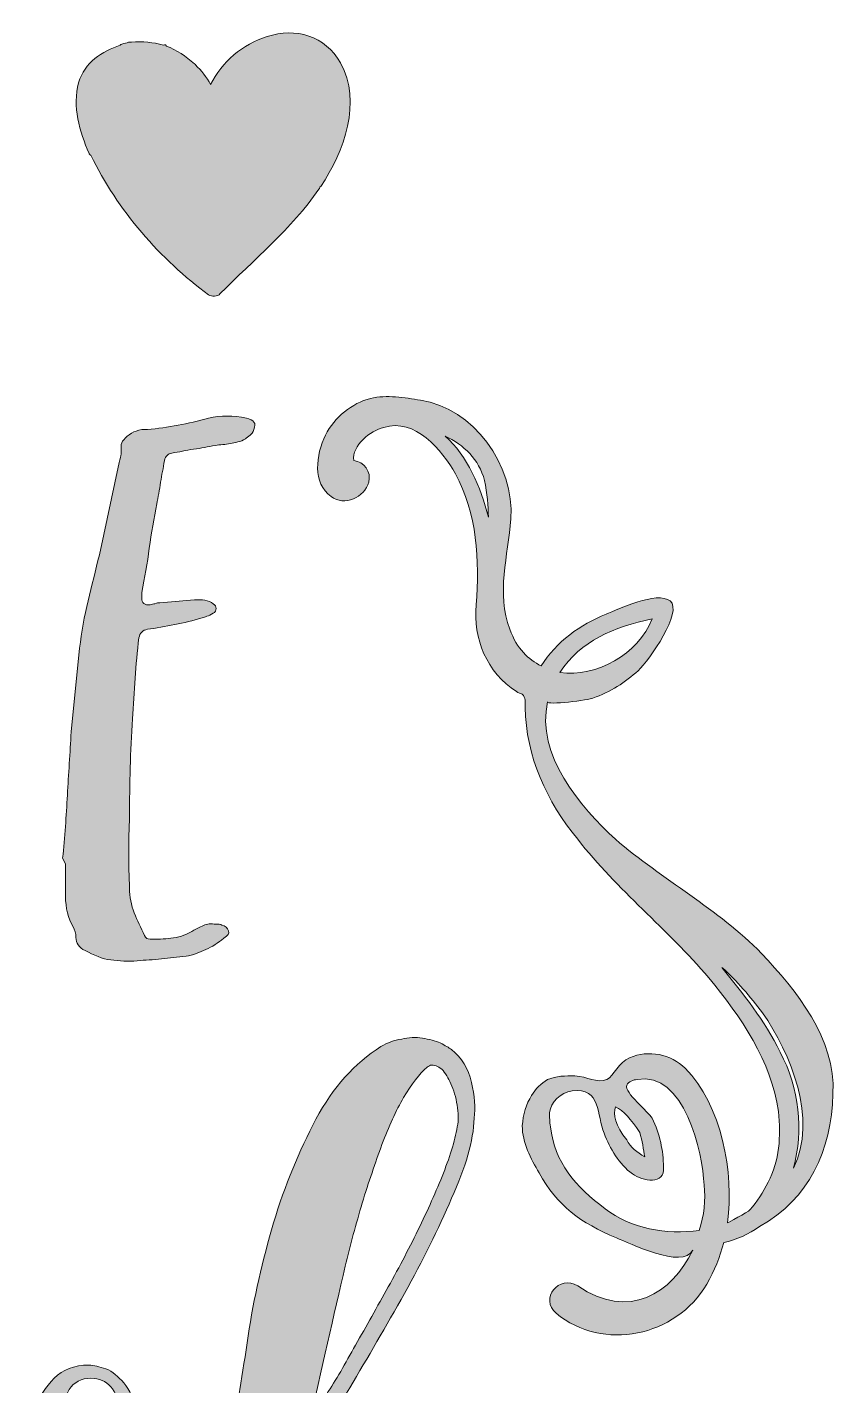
# Model space of a CAD drawing. Header units: inches. Extents: x 0.5 to 5.47, y 0.5 to 5.5.
# Drawn here: x 4.282 to 5.475, y 2.722 to 4.725 of the extents above; entities that cross this region are included whole.
import ezdxf

# ---------------------------------------------------------------- set-up
doc = ezdxf.new("R2010")
doc.units = ezdxf.units.IN
doc.header["$MEASUREMENT"] = 0
doc.layers.add('Calque 1', color=7, linetype='Continuous')

# ---------------------------------------------------------------- blocks, each defined once
blk = doc.blocks.new('block 5')
at = {"layer": 'Calque 1', "true_color": 0xffffff}
h = blk.add_hatch(color=7, dxfattribs=at)
h.dxf.hatch_style = 2
edge = h.paths.add_edge_path()
edge.add_spline(control_points=[(4.6056, 4.1486), (4.5861, 4.1528), (4.5681, 4.1528), (4.55, 4.1486), (4.5194, 4.1403), (4.4903, 4.1347), (4.4597, 4.1319), (4.4597, 4.1319), (4.4514, 4.1319), (4.4514, 4.1319), (4.4458, 4.1306), (4.4403, 4.1292), (4.4361, 4.1264), (4.4319, 4.1236), (4.4278, 4.1208), (4.425, 4.1167), (4.4222, 4.1139), (4.4208, 4.1111), (4.4208, 4.1069), (4.4208, 4.1042), (4.4208, 4.1), (4.4208, 4.0958), (4.4208, 4.0931), (4.4194, 4.0889), (4.4181, 4.0833), (4.4181, 4.0833), (4.3889, 3.9472), (4.3889, 3.9472), (4.3833, 3.925), (4.3778, 3.9014), (4.3722, 3.8792), (4.3667, 3.8569), (4.3625, 3.8333), (4.3597, 3.8097), (4.3597, 3.8097), (4.3472, 3.6861), (4.3472, 3.6861), (4.3458, 3.6556), (4.3431, 3.6236), (4.3417, 3.5931), (4.3403, 3.5625), (4.3375, 3.5306), (4.3347, 3.5), (4.3347, 3.5), (4.3389, 3.4917), (4.3389, 3.4917), (4.3389, 3.4917), (4.3389, 3.4444), (4.3389, 3.4444), (4.3389, 3.4264), (4.3431, 3.4111), (4.35, 3.3986), (4.3528, 3.3944), (4.3542, 3.3889), (4.3542, 3.3833), (4.3542, 3.375), (4.3583, 3.3681), (4.3681, 3.3639), (4.3806, 3.3569), (4.3931, 3.3514), (4.4056, 3.35), (4.4181, 3.3486), (4.4319, 3.3472), (4.4444, 3.3486), (4.4569, 3.35), (4.4681, 3.35), (4.4806, 3.3514), (4.4917, 3.3528), (4.5042, 3.3542), (4.5167, 3.3556), (4.5264, 3.3569), (4.5375, 3.3611), (4.5458, 3.3653), (4.5556, 3.3694), (4.5639, 3.375), (4.5722, 3.3819), (4.5792, 3.3861), (4.5806, 3.3889), (4.5792, 3.3931), (4.5778, 3.3972), (4.575, 3.4), (4.5694, 3.4014), (4.5681, 3.4028), (4.5639, 3.4028), (4.5583, 3.4028), (4.5514, 3.4042), (4.5458, 3.4028), (4.5403, 3.4), (4.5347, 3.3972), (4.5292, 3.3944), (4.525, 3.3917), (4.5153, 3.3861), (4.5042, 3.3833), (4.4944, 3.3819), (4.4847, 3.3806), (4.4736, 3.3806), (4.4639, 3.3806), (4.4597, 3.3806), (4.4569, 3.3819), (4.4556, 3.3861), (4.45, 3.3972), (4.4444, 3.4083), (4.4403, 3.4194), (4.4361, 3.4306), (4.4333, 3.4431), (4.4333, 3.4556), (4.4319, 3.4903), (4.4319, 3.5264), (4.4333, 3.5611), (4.4333, 3.6097), (4.4347, 3.6569), (4.4375, 3.7056), (4.4389, 3.725), (4.4403, 3.7458), (4.4417, 3.7653), (4.4431, 3.7847), (4.4444, 3.8042), (4.4472, 3.825), (4.4486, 3.8319), (4.4528, 3.8361), (4.4597, 3.8375), (4.4722, 3.8389), (4.4861, 3.8417), (4.5, 3.8444), (4.5139, 3.8472), (4.5264, 3.85), (4.5403, 3.8542), (4.5444, 3.8556), (4.55, 3.8569), (4.5569, 3.8611), (4.5597, 3.8625), (4.5611, 3.8653), (4.5611, 3.8681), (4.5611, 3.8708), (4.5597, 3.8736), (4.5569, 3.875), (4.55, 3.8806), (4.5403, 3.8819), (4.5292, 3.8806), (4.5292, 3.8806), (4.4778, 3.8764), (4.4778, 3.8764), (4.4764, 3.8764), (4.4736, 3.8764), (4.4708, 3.875), (4.4681, 3.875), (4.4667, 3.8736), (4.4639, 3.8736), (4.4556, 3.8722), (4.4514, 3.8764), (4.4514, 3.8833), (4.4514, 3.8833), (4.4514, 3.8917), (4.4514, 3.8917), (4.4556, 3.9139), (4.4597, 3.9347), (4.4625, 3.9569), (4.4653, 3.9792), (4.4694, 4.0014), (4.4736, 4.0222), (4.475, 4.0319), (4.4778, 4.0431), (4.4792, 4.0542), (4.4806, 4.0653), (4.4833, 4.075), (4.4847, 4.0861), (4.4861, 4.0931), (4.4903, 4.0958), (4.4958, 4.0972), (4.5056, 4.0986), (4.5167, 4.1014), (4.5278, 4.1028), (4.5389, 4.1042), (4.5486, 4.1069), (4.5597, 4.1083), (4.5667, 4.1097), (4.575, 4.1097), (4.5819, 4.1111), (4.5889, 4.1125), (4.5972, 4.1139), (4.6042, 4.1181), (4.6056, 4.1194), (4.6083, 4.1222), (4.6111, 4.1236), (4.6139, 4.125), (4.6153, 4.1278), (4.6167, 4.1319), (4.6208, 4.1417), (4.6167, 4.1458), (4.6056, 4.1486)], knot_values=[0, 0, 0, 0, 1, 1, 1, 2, 2, 2, 3, 3, 3, 4, 4, 4, 5, 5, 5, 6, 6, 6, 7, 7, 7, 8, 8, 8, 9, 9, 9, 10, 10, 10, 11, 11, 11, 12, 12, 12, 13, 13, 13, 14, 14, 14, 15, 15, 15, 16, 16, 16, 17, 17, 17, 18, 18, 18, 19, 19, 19, 20, 20, 20, 21, 21, 21, 22, 22, 22, 23, 23, 23, 24, 24, 24, 25, 25, 25, 26, 26, 26, 27, 27, 27, 28, 28, 28, 29, 29, 29, 30, 30, 30, 31, 31, 31, 32, 32, 32, 33, 33, 33, 34, 34, 34, 35, 35, 35, 36, 36, 36, 37, 37, 37, 38, 38, 38, 39, 39, 39, 40, 40, 40, 41, 41, 41, 42, 42, 42, 43, 43, 43, 44, 44, 44, 45, 45, 45, 46, 46, 46, 47, 47, 47, 48, 48, 48, 49, 49, 49, 50, 50, 50, 51, 51, 51, 52, 52, 52, 53, 53, 53, 54, 54, 54, 55, 55, 55, 56, 56, 56, 57, 57, 57, 58, 58, 58, 59, 59, 59, 60, 60, 60, 61, 61, 61, 62, 62, 62, 63, 63, 63, 63], degree=3, periodic=1)
at = {"layer": 'Calque 1', "lineweight": 0}
blk.add_open_spline([(4.6056, 4.1486), (4.5861, 4.1528), (4.5681, 4.1528), (4.55, 4.1486), (4.5194, 4.1403), (4.4903, 4.1347), (4.4597, 4.1319), (4.4597, 4.1319), (4.4514, 4.1319), (4.4514, 4.1319), (4.4458, 4.1306), (4.4403, 4.1292), (4.4361, 4.1264), (4.4319, 4.1236), (4.4278, 4.1208), (4.425, 4.1167), (4.4222, 4.1139), (4.4208, 4.1111), (4.4208, 4.1069), (4.4208, 4.1042), (4.4208, 4.1), (4.4208, 4.0958), (4.4208, 4.0931), (4.4194, 4.0889), (4.4181, 4.0833), (4.4181, 4.0833), (4.3889, 3.9472), (4.3889, 3.9472), (4.3833, 3.925), (4.3778, 3.9014), (4.3722, 3.8792), (4.3667, 3.8569), (4.3625, 3.8333), (4.3597, 3.8097), (4.3597, 3.8097), (4.3472, 3.6861), (4.3472, 3.6861), (4.3458, 3.6556), (4.3431, 3.6236), (4.3417, 3.5931), (4.3403, 3.5625), (4.3375, 3.5306), (4.3347, 3.5), (4.3347, 3.5), (4.3389, 3.4917), (4.3389, 3.4917), (4.3389, 3.4917), (4.3389, 3.4444), (4.3389, 3.4444), (4.3389, 3.4264), (4.3431, 3.4111), (4.35, 3.3986), (4.3528, 3.3944), (4.3542, 3.3889), (4.3542, 3.3833), (4.3542, 3.375), (4.3583, 3.3681), (4.3681, 3.3639), (4.3806, 3.3569), (4.3931, 3.3514), (4.4056, 3.35), (4.4181, 3.3486), (4.4319, 3.3472), (4.4444, 3.3486), (4.4569, 3.35), (4.4681, 3.35), (4.4806, 3.3514), (4.4917, 3.3528), (4.5042, 3.3542), (4.5167, 3.3556), (4.5264, 3.3569), (4.5375, 3.3611), (4.5458, 3.3653), (4.5556, 3.3694), (4.5639, 3.375), (4.5722, 3.3819), (4.5792, 3.3861), (4.5806, 3.3889), (4.5792, 3.3931), (4.5778, 3.3972), (4.575, 3.4), (4.5694, 3.4014), (4.5681, 3.4028), (4.5639, 3.4028), (4.5583, 3.4028), (4.5514, 3.4042), (4.5458, 3.4028), (4.5403, 3.4), (4.5347, 3.3972), (4.5292, 3.3944), (4.525, 3.3917), (4.5153, 3.3861), (4.5042, 3.3833), (4.4944, 3.3819), (4.4847, 3.3806), (4.4736, 3.3806), (4.4639, 3.3806), (4.4597, 3.3806), (4.4569, 3.3819), (4.4556, 3.3861), (4.45, 3.3972), (4.4444, 3.4083), (4.4403, 3.4194), (4.4361, 3.4306), (4.4333, 3.4431), (4.4333, 3.4556), (4.4319, 3.4903), (4.4319, 3.5264), (4.4333, 3.5611), (4.4333, 3.6097), (4.4347, 3.6569), (4.4375, 3.7056), (4.4389, 3.725), (4.4403, 3.7458), (4.4417, 3.7653), (4.4431, 3.7847), (4.4444, 3.8042), (4.4472, 3.825), (4.4486, 3.8319), (4.4528, 3.8361), (4.4597, 3.8375), (4.4722, 3.8389), (4.4861, 3.8417), (4.5, 3.8444), (4.5139, 3.8472), (4.5264, 3.85), (4.5403, 3.8542), (4.5444, 3.8556), (4.55, 3.8569), (4.5569, 3.8611), (4.5597, 3.8625), (4.5611, 3.8653), (4.5611, 3.8681), (4.5611, 3.8708), (4.5597, 3.8736), (4.5569, 3.875), (4.55, 3.8806), (4.5403, 3.8819), (4.5292, 3.8806), (4.5292, 3.8806), (4.4778, 3.8764), (4.4778, 3.8764), (4.4764, 3.8764), (4.4736, 3.8764), (4.4708, 3.875), (4.4681, 3.875), (4.4667, 3.8736), (4.4639, 3.8736), (4.4556, 3.8722), (4.4514, 3.8764), (4.4514, 3.8833), (4.4514, 3.8833), (4.4514, 3.8917), (4.4514, 3.8917), (4.4556, 3.9139), (4.4597, 3.9347), (4.4625, 3.9569), (4.4653, 3.9792), (4.4694, 4.0014), (4.4736, 4.0222), (4.475, 4.0319), (4.4778, 4.0431), (4.4792, 4.0542), (4.4806, 4.0653), (4.4833, 4.075), (4.4847, 4.0861), (4.4861, 4.0931), (4.4903, 4.0958), (4.4958, 4.0972), (4.5056, 4.0986), (4.5167, 4.1014), (4.5278, 4.1028), (4.5389, 4.1042), (4.5486, 4.1069), (4.5597, 4.1083), (4.5667, 4.1097), (4.575, 4.1097), (4.5819, 4.1111), (4.5889, 4.1125), (4.5972, 4.1139), (4.6042, 4.1181), (4.6056, 4.1194), (4.6083, 4.1222), (4.6111, 4.1236), (4.6139, 4.125), (4.6153, 4.1278), (4.6167, 4.1319), (4.6208, 4.1417), (4.6167, 4.1458), (4.6056, 4.1486)], degree=3, knots=[0, 0, 0, 0, 1, 1, 1, 2, 2, 2, 3, 3, 3, 4, 4, 4, 5, 5, 5, 6, 6, 6, 7, 7, 7, 8, 8, 8, 9, 9, 9, 10, 10, 10, 11, 11, 11, 12, 12, 12, 13, 13, 13, 14, 14, 14, 15, 15, 15, 16, 16, 16, 17, 17, 17, 18, 18, 18, 19, 19, 19, 20, 20, 20, 21, 21, 21, 22, 22, 22, 23, 23, 23, 24, 24, 24, 25, 25, 25, 26, 26, 26, 27, 27, 27, 28, 28, 28, 29, 29, 29, 30, 30, 30, 31, 31, 31, 32, 32, 32, 33, 33, 33, 34, 34, 34, 35, 35, 35, 36, 36, 36, 37, 37, 37, 38, 38, 38, 39, 39, 39, 40, 40, 40, 41, 41, 41, 42, 42, 42, 43, 43, 43, 44, 44, 44, 45, 45, 45, 46, 46, 46, 47, 47, 47, 48, 48, 48, 49, 49, 49, 50, 50, 50, 51, 51, 51, 52, 52, 52, 53, 53, 53, 54, 54, 54, 55, 55, 55, 56, 56, 56, 57, 57, 57, 58, 58, 58, 59, 59, 59, 60, 60, 60, 61, 61, 61, 62, 62, 62, 63, 63, 63, 63], dxfattribs=at)
blk = doc.blocks.new('block 6')
at = {"layer": 'Calque 1', "true_color": 0xffffff}
h = blk.add_hatch(color=7, dxfattribs=at)
h.dxf.hatch_style = 2
edge = h.paths.add_edge_path()
edge.add_spline(control_points=[(5.2778, 2.4847), (5.2778, 2.4847), (5.2764, 2.4847), (5.2764, 2.4847), (5.2708, 2.4708), (5.2611, 2.4542), (5.2472, 2.4306), (5.2333, 2.4083), (5.2181, 2.3847), (5.2014, 2.3597), (5.1847, 2.3347), (5.1667, 2.3111), (5.1486, 2.2889), (5.1306, 2.2667), (5.1139, 2.2486), (5.0986, 2.2361), (5.0889, 2.2264), (5.0806, 2.2208), (5.0736, 2.2194), (5.0681, 2.2181), (5.0611, 2.2181), (5.0542, 2.2181), (5.0347, 2.2194), (5.0222, 2.2292), (5.0167, 2.2472), (5.0111, 2.2653), (5.0097, 2.2917), (5.0111, 2.3278), (5.0139, 2.3681), (5.0194, 2.4069), (5.0278, 2.4444), (5.0278, 2.4444), (5.0375, 2.4444), (5.0375, 2.4444), (5.075, 2.4444), (5.1083, 2.4597), (5.1347, 2.4889), (5.1653, 2.5222), (5.175, 2.5583), (5.1639, 2.5972), (5.1611, 2.6056), (5.1583, 2.6125), (5.1556, 2.6194), (5.1528, 2.625), (5.1486, 2.6319), (5.1417, 2.6403), (5.1361, 2.6472), (5.125, 2.6556), (5.1111, 2.6625), (5.0958, 2.6694), (5.0764, 2.6708), (5.0514, 2.6667), (5.0236, 2.6611), (4.9986, 2.6431), (4.9778, 2.6111), (4.9569, 2.5806), (4.9403, 2.5444), (4.9278, 2.5056), (4.9222, 2.4861), (4.9167, 2.4667), (4.9125, 2.4458), (4.9097, 2.4417), (4.9083, 2.4361), (4.9056, 2.4319), (4.8944, 2.4097), (4.8819, 2.3875), (4.8681, 2.3625), (4.8542, 2.3375), (4.8389, 2.3125), (4.8236, 2.2861), (4.8083, 2.2597), (4.7944, 2.2361), (4.7792, 2.2139), (4.7653, 2.1917), (4.7514, 2.1736), (4.7403, 2.1597), (4.7292, 2.1458), (4.7194, 2.1375), (4.7125, 2.1375), (4.6958, 2.1361), (4.6847, 2.1458), (4.6778, 2.1694), (4.6708, 2.1931), (4.6667, 2.2222), (4.6653, 2.2556), (4.6639, 2.2889), (4.6639, 2.325), (4.6667, 2.3625), (4.6681, 2.4), (4.6708, 2.4319), (4.6736, 2.4569), (4.6736, 2.4569), (4.6917, 2.5819), (4.6917, 2.5819), (4.6917, 2.5819), (4.6958, 2.6069), (4.6958, 2.6069), (4.7111, 2.6375), (4.7319, 2.6764), (4.7583, 2.7194), (4.7847, 2.7639), (4.8111, 2.8097), (4.8389, 2.8583), (4.8653, 2.9069), (4.8889, 2.9528), (4.9083, 2.9986), (4.9292, 3.0444), (4.9403, 3.0833), (4.9417, 3.1167), (4.9431, 3.1319), (4.9431, 3.15), (4.9375, 3.1694), (4.9333, 3.1903), (4.9236, 3.2056), (4.9083, 3.2181), (4.9042, 3.2208), (4.8986, 3.2236), (4.8917, 3.2278), (4.8847, 3.2306), (4.875, 3.2333), (4.8653, 3.2347), (4.8556, 3.2361), (4.8444, 3.2361), (4.8347, 3.2333), (4.8236, 3.2319), (4.8139, 3.2278), (4.8042, 3.2222), (4.7653, 3.1972), (4.7333, 3.1625), (4.7083, 3.1153), (4.6833, 3.0681), (4.6625, 3.0181), (4.6458, 2.9625), (4.6292, 2.9069), (4.6167, 2.8514), (4.6083, 2.7958), (4.6, 2.7403), (4.5917, 2.6903), (4.5861, 2.6486), (4.5819, 2.625), (4.5764, 2.5931), (4.5722, 2.5542), (4.5694, 2.5292), (4.5667, 2.5014), (4.5625, 2.475), (4.5583, 2.4667), (4.5528, 2.4569), (4.5458, 2.4472), (4.5375, 2.4347), (4.5278, 2.4222), (4.5167, 2.4111), (4.5056, 2.4), (4.4931, 2.3903), (4.4792, 2.3819), (4.4653, 2.3736), (4.4514, 2.3694), (4.4361, 2.3681), (4.4278, 2.3681), (4.4194, 2.3694), (4.4111, 2.3722), (4.425, 2.4125), (4.4361, 2.4528), (4.4431, 2.4903), (4.45, 2.5278), (4.4542, 2.5667), (4.4542, 2.6056), (4.4542, 2.6375), (4.4514, 2.6639), (4.4458, 2.6819), (4.4403, 2.7014), (4.4333, 2.7167), (4.425, 2.7264), (4.4167, 2.7361), (4.4083, 2.7431), (4.3986, 2.7472), (4.3889, 2.75), (4.3806, 2.7528), (4.3736, 2.7528), (4.3514, 2.7528), (4.3347, 2.7458), (4.3222, 2.7333), (4.3097, 2.7208), (4.3, 2.7056), (4.2931, 2.6861), (4.2861, 2.6681), (4.2819, 2.6486), (4.2806, 2.6278), (4.2792, 2.6069), (4.2792, 2.5903), (4.2792, 2.5764), (4.2806, 2.5333), (4.2889, 2.4917), (4.3042, 2.4514), (4.3194, 2.4097), (4.3431, 2.3792), (4.3764, 2.3583), (4.3597, 2.3222), (4.3431, 2.2944), (4.325, 2.275), (4.3069, 2.2556), (4.2889, 2.2458), (4.2736, 2.2458), (4.2639, 2.2458), (4.2556, 2.2486), (4.25, 2.2556), (4.2278, 2.2778), (4.2194, 2.325), (4.2222, 2.4), (4.2236, 2.4403), (4.2306, 2.4736), (4.2403, 2.5042), (4.25, 2.5333), (4.2583, 2.5556), (4.2667, 2.5708), (4.2681, 2.575), (4.2694, 2.5792), (4.2708, 2.5819), (4.2722, 2.5847), (4.2722, 2.5875), (4.2722, 2.5889), (4.2722, 2.5889), (4.2736, 2.5917), (4.2736, 2.5917), (4.2736, 2.5917), (4.2736, 2.5972), (4.2736, 2.5972), (4.2722, 2.6042), (4.2681, 2.6111), (4.2611, 2.6181), (4.2556, 2.6236), (4.25, 2.6292), (4.2444, 2.6347), (4.2403, 2.6375), (4.2333, 2.6417), (4.225, 2.6472), (4.2167, 2.6528), (4.2097, 2.6556), (4.2014, 2.6556), (4.2014, 2.6556), (4.1958, 2.6556), (4.1958, 2.6556), (4.1958, 2.6556), (4.1931, 2.6542), (4.1931, 2.6542), (4.1931, 2.6542), (4.1903, 2.6514), (4.1903, 2.6514), (4.1694, 2.6306), (4.1528, 2.5986), (4.1375, 2.5569), (4.1236, 2.5153), (4.1153, 2.4694), (4.1139, 2.4208), (4.1111, 2.3528), (4.125, 2.3028), (4.1583, 2.2708), (4.1722, 2.2556), (4.1875, 2.2444), (4.2083, 2.2375), (4.2278, 2.2306), (4.25, 2.2264), (4.275, 2.2264), (4.2972, 2.2264), (4.3194, 2.2375), (4.3417, 2.2583), (4.3639, 2.2806), (4.3833, 2.3111), (4.4014, 2.3528), (4.4069, 2.3514), (4.4125, 2.35), (4.4181, 2.3486), (4.4236, 2.3486), (4.4292, 2.3472), (4.4361, 2.3458), (4.4528, 2.3458), (4.4694, 2.35), (4.4847, 2.3583), (4.5, 2.3667), (4.5139, 2.3764), (4.5264, 2.3875), (4.5389, 2.4), (4.55, 2.4125), (4.5583, 2.425), (4.5528, 2.3667), (4.5514, 2.3153), (4.5556, 2.2694), (4.5597, 2.2222), (4.5694, 2.1847), (4.5819, 2.1542), (4.5944, 2.1236), (4.6111, 2.1028), (4.6306, 2.0889), (4.65, 2.075), (4.6736, 2.0708), (4.6986, 2.075), (4.7153, 2.0778), (4.7347, 2.0917), (4.7556, 2.1181), (4.7764, 2.1444), (4.7986, 2.1764), (4.8194, 2.2139), (4.8417, 2.2514), (4.8625, 2.2931), (4.8847, 2.3389), (4.8903, 2.3514), (4.8958, 2.3639), (4.9028, 2.375), (4.9, 2.3403), (4.9014, 2.3125), (4.9056, 2.2917), (4.9153, 2.2458), (4.9319, 2.2139), (4.9569, 2.1944), (4.9819, 2.175), (5.0097, 2.1681), (5.0431, 2.1708), (5.0625, 2.1722), (5.0792, 2.1806), (5.0972, 2.1958), (5.1139, 2.2111), (5.1306, 2.2264), (5.1472, 2.2444), (5.1528, 2.2514), (5.1597, 2.2611), (5.1694, 2.2736), (5.1792, 2.2861), (5.1889, 2.3), (5.2, 2.3153), (5.2111, 2.3306), (5.2222, 2.3458), (5.2333, 2.3639), (5.2444, 2.3806), (5.2542, 2.3972), (5.2625, 2.4125), (5.2653, 2.4167), (5.2681, 2.4222), (5.2708, 2.4278), (5.2736, 2.4333), (5.2806, 2.4472), (5.2903, 2.4667), (5.2903, 2.4792), (5.2847, 2.4833), (5.2778, 2.4847)], knot_values=[0, 0, 0, 0, 1, 1, 1, 2, 2, 2, 3, 3, 3, 4, 4, 4, 5, 5, 5, 6, 6, 6, 7, 7, 7, 8, 8, 8, 9, 9, 9, 10, 10, 10, 11, 11, 11, 12, 12, 12, 13, 13, 13, 14, 14, 14, 15, 15, 15, 16, 16, 16, 17, 17, 17, 18, 18, 18, 19, 19, 19, 20, 20, 20, 21, 21, 21, 22, 22, 22, 23, 23, 23, 24, 24, 24, 25, 25, 25, 26, 26, 26, 27, 27, 27, 28, 28, 28, 29, 29, 29, 30, 30, 30, 31, 31, 31, 32, 32, 32, 33, 33, 33, 34, 34, 34, 35, 35, 35, 36, 36, 36, 37, 37, 37, 38, 38, 38, 39, 39, 39, 40, 40, 40, 41, 41, 41, 42, 42, 42, 43, 43, 43, 44, 44, 44, 45, 45, 45, 46, 46, 46, 47, 47, 47, 48, 48, 48, 49, 49, 49, 50, 50, 50, 51, 51, 51, 52, 52, 52, 53, 53, 53, 54, 54, 54, 55, 55, 55, 56, 56, 56, 57, 57, 57, 58, 58, 58, 59, 59, 59, 60, 60, 60, 61, 61, 61, 62, 62, 62, 63, 63, 63, 64, 64, 64, 65, 65, 65, 66, 66, 66, 67, 67, 67, 68, 68, 68, 69, 69, 69, 70, 70, 70, 71, 71, 71, 72, 72, 72, 73, 73, 73, 74, 74, 74, 75, 75, 75, 76, 76, 76, 77, 77, 77, 78, 78, 78, 79, 79, 79, 80, 80, 80, 81, 81, 81, 82, 82, 82, 83, 83, 83, 84, 84, 84, 85, 85, 85, 86, 86, 86, 87, 87, 87, 88, 88, 88, 89, 89, 89, 90, 90, 90, 91, 91, 91, 92, 92, 92, 93, 93, 93, 94, 94, 94, 95, 95, 95, 96, 96, 96, 97, 97, 97, 98, 98, 98, 99, 99, 99, 100, 100, 100, 101, 101, 101, 102, 102, 102, 103, 103, 103, 104, 104, 104, 105, 105, 105, 106, 106, 106, 107, 107, 107, 108, 108, 108, 109, 109, 109, 110, 110, 110, 111, 111, 111, 112, 112, 112, 113, 113, 113, 114, 114, 114, 114], degree=3, periodic=1)
edge = h.paths.add_edge_path()
edge.add_spline(control_points=[(5.0639, 2.5569), (5.075, 2.5819), (5.0847, 2.6), (5.0931, 2.6097), (5.0986, 2.6153), (5.1042, 2.6181), (5.1097, 2.6181), (5.1167, 2.6181), (5.125, 2.6153), (5.1319, 2.6111), (5.1389, 2.6069), (5.1431, 2.6), (5.1458, 2.5917), (5.1514, 2.5597), (5.1431, 2.5319), (5.1208, 2.5069), (5.1097, 2.4944), (5.0972, 2.4847), (5.0819, 2.4792), (5.0667, 2.4722), (5.0514, 2.4694), (5.0361, 2.4708), (5.0431, 2.5042), (5.0528, 2.5319), (5.0639, 2.5569)], knot_values=[0, 0, 0, 0, 1, 1, 1, 2, 2, 2, 3, 3, 3, 4, 4, 4, 5, 5, 5, 6, 6, 6, 7, 7, 7, 8, 8, 8, 8], degree=3, periodic=1)
edge = h.paths.add_edge_path()
edge.add_spline(control_points=[(4.7514, 2.8986), (4.7583, 2.9292), (4.7681, 2.9611), (4.7764, 2.9917), (4.7861, 3.0222), (4.7958, 3.0514), (4.8056, 3.0778), (4.8153, 3.1042), (4.8264, 3.1278), (4.8375, 3.1472), (4.8486, 3.1667), (4.8611, 3.1819), (4.8722, 3.1917), (4.8764, 3.1958), (4.8819, 3.1958), (4.8875, 3.1931), (4.8931, 3.1903), (4.8986, 3.1847), (4.9028, 3.1764), (4.9069, 3.1694), (4.9111, 3.1597), (4.9139, 3.1486), (4.9167, 3.1375), (4.9181, 3.1264), (4.9181, 3.1153), (4.9167, 3.0958), (4.9097, 3.0722), (4.9, 3.0458), (4.8903, 3.0194), (4.8778, 2.9917), (4.8639, 2.9625), (4.85, 2.9333), (4.8347, 2.9042), (4.8181, 2.8736), (4.8014, 2.8444), (4.7861, 2.8153), (4.7694, 2.7875), (4.7542, 2.7597), (4.7403, 2.7347), (4.7264, 2.7139), (4.7139, 2.6917), (4.7042, 2.6736), (4.6972, 2.6611), (4.7167, 2.7472), (4.7347, 2.8264), (4.7514, 2.8986)], knot_values=[0, 0, 0, 0, 1, 1, 1, 2, 2, 2, 3, 3, 3, 4, 4, 4, 5, 5, 5, 6, 6, 6, 7, 7, 7, 8, 8, 8, 9, 9, 9, 10, 10, 10, 11, 11, 11, 12, 12, 12, 13, 13, 13, 14, 14, 14, 15, 15, 15, 15], degree=3, periodic=1)
edge = h.paths.add_edge_path()
edge.add_spline(control_points=[(4.3917, 2.3861), (4.3792, 2.3931), (4.3694, 2.4042), (4.3597, 2.4194), (4.3514, 2.4347), (4.3431, 2.45), (4.3375, 2.4681), (4.3319, 2.4861), (4.3278, 2.5056), (4.325, 2.525), (4.3222, 2.5444), (4.3208, 2.5653), (4.3194, 2.5833), (4.3194, 2.5931), (4.3194, 2.6069), (4.3208, 2.625), (4.3222, 2.6417), (4.3236, 2.6583), (4.3278, 2.675), (4.3319, 2.6917), (4.3375, 2.7042), (4.3444, 2.7167), (4.3514, 2.7278), (4.3625, 2.7333), (4.3764, 2.7333), (4.3889, 2.7333), (4.3986, 2.7292), (4.4056, 2.7208), (4.4125, 2.7125), (4.4181, 2.7014), (4.4222, 2.6889), (4.4264, 2.6764), (4.4292, 2.6625), (4.4306, 2.6486), (4.4319, 2.6347), (4.4333, 2.6222), (4.4333, 2.6111), (4.4333, 2.5722), (4.4292, 2.5333), (4.4222, 2.4972), (4.4153, 2.4611), (4.4042, 2.4222), (4.3917, 2.3861)], knot_values=[0, 0, 0, 0, 1, 1, 1, 2, 2, 2, 3, 3, 3, 4, 4, 4, 5, 5, 5, 6, 6, 6, 7, 7, 7, 8, 8, 8, 9, 9, 9, 10, 10, 10, 11, 11, 11, 12, 12, 12, 13, 13, 13, 14, 14, 14, 14], degree=3, periodic=1)
at = {"layer": 'Calque 1', "lineweight": 0}
for points, knots in [([(5.2778, 2.4847), (5.2778, 2.4847), (5.2764, 2.4847), (5.2764, 2.4847), (5.2708, 2.4708), (5.2611, 2.4542), (5.2472, 2.4306), (5.2333, 2.4083), (5.2181, 2.3847), (5.2014, 2.3597), (5.1847, 2.3347), (5.1667, 2.3111), (5.1486, 2.2889), (5.1306, 2.2667), (5.1139, 2.2486), (5.0986, 2.2361), (5.0889, 2.2264), (5.0806, 2.2208), (5.0736, 2.2194), (5.0681, 2.2181), (5.0611, 2.2181), (5.0542, 2.2181), (5.0347, 2.2194), (5.0222, 2.2292), (5.0167, 2.2472), (5.0111, 2.2653), (5.0097, 2.2917), (5.0111, 2.3278), (5.0139, 2.3681), (5.0194, 2.4069), (5.0278, 2.4444), (5.0278, 2.4444), (5.0375, 2.4444), (5.0375, 2.4444), (5.075, 2.4444), (5.1083, 2.4597), (5.1347, 2.4889), (5.1653, 2.5222), (5.175, 2.5583), (5.1639, 2.5972), (5.1611, 2.6056), (5.1583, 2.6125), (5.1556, 2.6194), (5.1528, 2.625), (5.1486, 2.6319), (5.1417, 2.6403), (5.1361, 2.6472), (5.125, 2.6556), (5.1111, 2.6625), (5.0958, 2.6694), (5.0764, 2.6708), (5.0514, 2.6667), (5.0236, 2.6611), (4.9986, 2.6431), (4.9778, 2.6111), (4.9569, 2.5806), (4.9403, 2.5444), (4.9278, 2.5056), (4.9222, 2.4861), (4.9167, 2.4667), (4.9125, 2.4458), (4.9097, 2.4417), (4.9083, 2.4361), (4.9056, 2.4319), (4.8944, 2.4097), (4.8819, 2.3875), (4.8681, 2.3625), (4.8542, 2.3375), (4.8389, 2.3125), (4.8236, 2.2861), (4.8083, 2.2597), (4.7944, 2.2361), (4.7792, 2.2139), (4.7653, 2.1917), (4.7514, 2.1736), (4.7403, 2.1597), (4.7292, 2.1458), (4.7194, 2.1375), (4.7125, 2.1375), (4.6958, 2.1361), (4.6847, 2.1458), (4.6778, 2.1694), (4.6708, 2.1931), (4.6667, 2.2222), (4.6653, 2.2556), (4.6639, 2.2889), (4.6639, 2.325), (4.6667, 2.3625), (4.6681, 2.4), (4.6708, 2.4319), (4.6736, 2.4569), (4.6736, 2.4569), (4.6917, 2.5819), (4.6917, 2.5819), (4.6917, 2.5819), (4.6958, 2.6069), (4.6958, 2.6069), (4.7111, 2.6375), (4.7319, 2.6764), (4.7583, 2.7194), (4.7847, 2.7639), (4.8111, 2.8097), (4.8389, 2.8583), (4.8653, 2.9069), (4.8889, 2.9528), (4.9083, 2.9986), (4.9292, 3.0444), (4.9403, 3.0833), (4.9417, 3.1167), (4.9431, 3.1319), (4.9431, 3.15), (4.9375, 3.1694), (4.9333, 3.1903), (4.9236, 3.2056), (4.9083, 3.2181), (4.9042, 3.2208), (4.8986, 3.2236), (4.8917, 3.2278), (4.8847, 3.2306), (4.875, 3.2333), (4.8653, 3.2347), (4.8556, 3.2361), (4.8444, 3.2361), (4.8347, 3.2333), (4.8236, 3.2319), (4.8139, 3.2278), (4.8042, 3.2222), (4.7653, 3.1972), (4.7333, 3.1625), (4.7083, 3.1153), (4.6833, 3.0681), (4.6625, 3.0181), (4.6458, 2.9625), (4.6292, 2.9069), (4.6167, 2.8514), (4.6083, 2.7958), (4.6, 2.7403), (4.5917, 2.6903), (4.5861, 2.6486), (4.5819, 2.625), (4.5764, 2.5931), (4.5722, 2.5542), (4.5694, 2.5292), (4.5667, 2.5014), (4.5625, 2.475), (4.5583, 2.4667), (4.5528, 2.4569), (4.5458, 2.4472), (4.5375, 2.4347), (4.5278, 2.4222), (4.5167, 2.4111), (4.5056, 2.4), (4.4931, 2.3903), (4.4792, 2.3819), (4.4653, 2.3736), (4.4514, 2.3694), (4.4361, 2.3681), (4.4278, 2.3681), (4.4194, 2.3694), (4.4111, 2.3722), (4.425, 2.4125), (4.4361, 2.4528), (4.4431, 2.4903), (4.45, 2.5278), (4.4542, 2.5667), (4.4542, 2.6056), (4.4542, 2.6375), (4.4514, 2.6639), (4.4458, 2.6819), (4.4403, 2.7014), (4.4333, 2.7167), (4.425, 2.7264), (4.4167, 2.7361), (4.4083, 2.7431), (4.3986, 2.7472), (4.3889, 2.75), (4.3806, 2.7528), (4.3736, 2.7528), (4.3514, 2.7528), (4.3347, 2.7458), (4.3222, 2.7333), (4.3097, 2.7208), (4.3, 2.7056), (4.2931, 2.6861), (4.2861, 2.6681), (4.2819, 2.6486), (4.2806, 2.6278), (4.2792, 2.6069), (4.2792, 2.5903), (4.2792, 2.5764), (4.2806, 2.5333), (4.2889, 2.4917), (4.3042, 2.4514), (4.3194, 2.4097), (4.3431, 2.3792), (4.3764, 2.3583), (4.3597, 2.3222), (4.3431, 2.2944), (4.325, 2.275), (4.3069, 2.2556), (4.2889, 2.2458), (4.2736, 2.2458), (4.2639, 2.2458), (4.2556, 2.2486), (4.25, 2.2556), (4.2278, 2.2778), (4.2194, 2.325), (4.2222, 2.4), (4.2236, 2.4403), (4.2306, 2.4736), (4.2403, 2.5042), (4.25, 2.5333), (4.2583, 2.5556), (4.2667, 2.5708), (4.2681, 2.575), (4.2694, 2.5792), (4.2708, 2.5819), (4.2722, 2.5847), (4.2722, 2.5875), (4.2722, 2.5889), (4.2722, 2.5889), (4.2736, 2.5917), (4.2736, 2.5917), (4.2736, 2.5917), (4.2736, 2.5972), (4.2736, 2.5972), (4.2722, 2.6042), (4.2681, 2.6111), (4.2611, 2.6181), (4.2556, 2.6236), (4.25, 2.6292), (4.2444, 2.6347), (4.2403, 2.6375), (4.2333, 2.6417), (4.225, 2.6472), (4.2167, 2.6528), (4.2097, 2.6556), (4.2014, 2.6556), (4.2014, 2.6556), (4.1958, 2.6556), (4.1958, 2.6556), (4.1958, 2.6556), (4.1931, 2.6542), (4.1931, 2.6542), (4.1931, 2.6542), (4.1903, 2.6514), (4.1903, 2.6514), (4.1694, 2.6306), (4.1528, 2.5986), (4.1375, 2.5569), (4.1236, 2.5153), (4.1153, 2.4694), (4.1139, 2.4208), (4.1111, 2.3528), (4.125, 2.3028), (4.1583, 2.2708), (4.1722, 2.2556), (4.1875, 2.2444), (4.2083, 2.2375), (4.2278, 2.2306), (4.25, 2.2264), (4.275, 2.2264), (4.2972, 2.2264), (4.3194, 2.2375), (4.3417, 2.2583), (4.3639, 2.2806), (4.3833, 2.3111), (4.4014, 2.3528), (4.4069, 2.3514), (4.4125, 2.35), (4.4181, 2.3486), (4.4236, 2.3486), (4.4292, 2.3472), (4.4361, 2.3458), (4.4528, 2.3458), (4.4694, 2.35), (4.4847, 2.3583), (4.5, 2.3667), (4.5139, 2.3764), (4.5264, 2.3875), (4.5389, 2.4), (4.55, 2.4125), (4.5583, 2.425), (4.5528, 2.3667), (4.5514, 2.3153), (4.5556, 2.2694), (4.5597, 2.2222), (4.5694, 2.1847), (4.5819, 2.1542), (4.5944, 2.1236), (4.6111, 2.1028), (4.6306, 2.0889), (4.65, 2.075), (4.6736, 2.0708), (4.6986, 2.075), (4.7153, 2.0778), (4.7347, 2.0917), (4.7556, 2.1181), (4.7764, 2.1444), (4.7986, 2.1764), (4.8194, 2.2139), (4.8417, 2.2514), (4.8625, 2.2931), (4.8847, 2.3389), (4.8903, 2.3514), (4.8958, 2.3639), (4.9028, 2.375), (4.9, 2.3403), (4.9014, 2.3125), (4.9056, 2.2917), (4.9153, 2.2458), (4.9319, 2.2139), (4.9569, 2.1944), (4.9819, 2.175), (5.0097, 2.1681), (5.0431, 2.1708), (5.0625, 2.1722), (5.0792, 2.1806), (5.0972, 2.1958), (5.1139, 2.2111), (5.1306, 2.2264), (5.1472, 2.2444), (5.1528, 2.2514), (5.1597, 2.2611), (5.1694, 2.2736), (5.1792, 2.2861), (5.1889, 2.3), (5.2, 2.3153), (5.2111, 2.3306), (5.2222, 2.3458), (5.2333, 2.3639), (5.2444, 2.3806), (5.2542, 2.3972), (5.2625, 2.4125), (5.2653, 2.4167), (5.2681, 2.4222), (5.2708, 2.4278), (5.2736, 2.4333), (5.2806, 2.4472), (5.2903, 2.4667), (5.2903, 2.4792), (5.2847, 2.4833), (5.2778, 2.4847)], [0, 0, 0, 0, 1, 1, 1, 2, 2, 2, 3, 3, 3, 4, 4, 4, 5, 5, 5, 6, 6, 6, 7, 7, 7, 8, 8, 8, 9, 9, 9, 10, 10, 10, 11, 11, 11, 12, 12, 12, 13, 13, 13, 14, 14, 14, 15, 15, 15, 16, 16, 16, 17, 17, 17, 18, 18, 18, 19, 19, 19, 20, 20, 20, 21, 21, 21, 22, 22, 22, 23, 23, 23, 24, 24, 24, 25, 25, 25, 26, 26, 26, 27, 27, 27, 28, 28, 28, 29, 29, 29, 30, 30, 30, 31, 31, 31, 32, 32, 32, 33, 33, 33, 34, 34, 34, 35, 35, 35, 36, 36, 36, 37, 37, 37, 38, 38, 38, 39, 39, 39, 40, 40, 40, 41, 41, 41, 42, 42, 42, 43, 43, 43, 44, 44, 44, 45, 45, 45, 46, 46, 46, 47, 47, 47, 48, 48, 48, 49, 49, 49, 50, 50, 50, 51, 51, 51, 52, 52, 52, 53, 53, 53, 54, 54, 54, 55, 55, 55, 56, 56, 56, 57, 57, 57, 58, 58, 58, 59, 59, 59, 60, 60, 60, 61, 61, 61, 62, 62, 62, 63, 63, 63, 64, 64, 64, 65, 65, 65, 66, 66, 66, 67, 67, 67, 68, 68, 68, 69, 69, 69, 70, 70, 70, 71, 71, 71, 72, 72, 72, 73, 73, 73, 74, 74, 74, 75, 75, 75, 76, 76, 76, 77, 77, 77, 78, 78, 78, 79, 79, 79, 80, 80, 80, 81, 81, 81, 82, 82, 82, 83, 83, 83, 84, 84, 84, 85, 85, 85, 86, 86, 86, 87, 87, 87, 88, 88, 88, 89, 89, 89, 90, 90, 90, 91, 91, 91, 92, 92, 92, 93, 93, 93, 94, 94, 94, 95, 95, 95, 96, 96, 96, 97, 97, 97, 98, 98, 98, 99, 99, 99, 100, 100, 100, 101, 101, 101, 102, 102, 102, 103, 103, 103, 104, 104, 104, 105, 105, 105, 106, 106, 106, 107, 107, 107, 108, 108, 108, 109, 109, 109, 110, 110, 110, 111, 111, 111, 112, 112, 112, 113, 113, 113, 114, 114, 114, 114]), ([(4.7514, 2.8986), (4.7583, 2.9292), (4.7681, 2.9611), (4.7764, 2.9917), (4.7861, 3.0222), (4.7958, 3.0514), (4.8056, 3.0778), (4.8153, 3.1042), (4.8264, 3.1278), (4.8375, 3.1472), (4.8486, 3.1667), (4.8611, 3.1819), (4.8722, 3.1917), (4.8764, 3.1958), (4.8819, 3.1958), (4.8875, 3.1931), (4.8931, 3.1903), (4.8986, 3.1847), (4.9028, 3.1764), (4.9069, 3.1694), (4.9111, 3.1597), (4.9139, 3.1486), (4.9167, 3.1375), (4.9181, 3.1264), (4.9181, 3.1153), (4.9167, 3.0958), (4.9097, 3.0722), (4.9, 3.0458), (4.8903, 3.0194), (4.8778, 2.9917), (4.8639, 2.9625), (4.85, 2.9333), (4.8347, 2.9042), (4.8181, 2.8736), (4.8014, 2.8444), (4.7861, 2.8153), (4.7694, 2.7875), (4.7542, 2.7597), (4.7403, 2.7347), (4.7264, 2.7139), (4.7139, 2.6917), (4.7042, 2.6736), (4.6972, 2.6611), (4.7167, 2.7472), (4.7347, 2.8264), (4.7514, 2.8986)], [0, 0, 0, 0, 1, 1, 1, 2, 2, 2, 3, 3, 3, 4, 4, 4, 5, 5, 5, 6, 6, 6, 7, 7, 7, 8, 8, 8, 9, 9, 9, 10, 10, 10, 11, 11, 11, 12, 12, 12, 13, 13, 13, 14, 14, 14, 15, 15, 15, 15]), ([(4.3917, 2.3861), (4.3792, 2.3931), (4.3694, 2.4042), (4.3597, 2.4194), (4.3514, 2.4347), (4.3431, 2.45), (4.3375, 2.4681), (4.3319, 2.4861), (4.3278, 2.5056), (4.325, 2.525), (4.3222, 2.5444), (4.3208, 2.5653), (4.3194, 2.5833), (4.3194, 2.5931), (4.3194, 2.6069), (4.3208, 2.625), (4.3222, 2.6417), (4.3236, 2.6583), (4.3278, 2.675), (4.3319, 2.6917), (4.3375, 2.7042), (4.3444, 2.7167), (4.3514, 2.7278), (4.3625, 2.7333), (4.3764, 2.7333), (4.3889, 2.7333), (4.3986, 2.7292), (4.4056, 2.7208), (4.4125, 2.7125), (4.4181, 2.7014), (4.4222, 2.6889), (4.4264, 2.6764), (4.4292, 2.6625), (4.4306, 2.6486), (4.4319, 2.6347), (4.4333, 2.6222), (4.4333, 2.6111), (4.4333, 2.5722), (4.4292, 2.5333), (4.4222, 2.4972), (4.4153, 2.4611), (4.4042, 2.4222), (4.3917, 2.3861)], [0, 0, 0, 0, 1, 1, 1, 2, 2, 2, 3, 3, 3, 4, 4, 4, 5, 5, 5, 6, 6, 6, 7, 7, 7, 8, 8, 8, 9, 9, 9, 10, 10, 10, 11, 11, 11, 12, 12, 12, 13, 13, 13, 14, 14, 14, 14])]:
    blk.add_open_spline(points, degree=3, knots=knots, dxfattribs=at)
blk = doc.blocks.new('block 3')
at = {"layer": 'Calque 1'}
for name in ['block 5', 'block 6']:
    blk.add_blockref(name, (0, 0), dxfattribs=at)
blk = doc.blocks.new('block 2')
at = {"layer": 'Calque 1', "true_color": 0xcc7b26}
h = blk.add_hatch(color=32, dxfattribs=at)
h.dxf.hatch_style = 2
edge = h.paths.add_edge_path()
edge.add_spline(control_points=[(4.7444, 4.6722), (4.7222, 4.7125), (4.6778, 4.725), (4.6361, 4.7111), (4.6, 4.7), (4.5694, 4.6736), (4.5528, 4.6403), (4.5472, 4.6514), (4.5389, 4.6611), (4.5306, 4.6694), (4.5306, 4.6694), (4.5306, 4.6708), (4.5292, 4.6708), (4.5167, 4.6819), (4.5028, 4.6917), (4.4875, 4.6972), (4.4875, 4.6986), (4.4861, 4.7), (4.4833, 4.6986), (4.4681, 4.7028), (4.4528, 4.7042), (4.4361, 4.7028), (4.4347, 4.7028), (4.4333, 4.7028), (4.4319, 4.7028), (4.4292, 4.7014), (4.4264, 4.7014), (4.4222, 4.7), (4.4208, 4.7), (4.4194, 4.6986), (4.4194, 4.6986), (4.3931, 4.6889), (4.3667, 4.6736), (4.3583, 4.6431), (4.3486, 4.6083), (4.3597, 4.5708), (4.3736, 4.5389), (4.3736, 4.5389), (4.3736, 4.5375), (4.375, 4.5375), (4.375, 4.5361), (4.375, 4.5361), (4.3764, 4.5361), (4.4153, 4.4556), (4.4792, 4.3819), (4.55, 4.3306), (4.5542, 4.3278), (4.5639, 4.3278), (4.5667, 4.3319), (4.6167, 4.3819), (4.6722, 4.4278), (4.7125, 4.4861), (4.7139, 4.4861), (4.7139, 4.4875), (4.7139, 4.4889), (4.7139, 4.4889), (4.7139, 4.4903), (4.7153, 4.4903), (4.75, 4.5417), (4.7764, 4.6153), (4.7444, 4.6722)], knot_values=[0, 0, 0, 0, 1, 1, 1, 2, 2, 2, 3, 3, 3, 4, 4, 4, 5, 5, 5, 6, 6, 6, 7, 7, 7, 8, 8, 8, 9, 9, 9, 10, 10, 10, 11, 11, 11, 12, 12, 12, 13, 13, 13, 14, 14, 14, 15, 15, 15, 16, 16, 16, 17, 17, 17, 18, 18, 18, 19, 19, 19, 20, 20, 20, 20], degree=3, periodic=1)
h = blk.add_hatch(color=32, dxfattribs=at)
h.dxf.hatch_style = 2
edge = h.paths.add_edge_path()
edge.add_spline(control_points=[(4.7306, 4.0333), (4.75, 4.0181), (4.7806, 4.0319), (4.7861, 4.0542), (4.7903, 4.0694), (4.7792, 4.0847), (4.7639, 4.0861), (4.7611, 4.1083), (4.7889, 4.1306), (4.8083, 4.1347), (4.8542, 4.15), (4.8944, 4.1014), (4.9139, 4.0667), (4.9458, 4.0097), (4.95, 3.9375), (4.9444, 3.8736), (4.9403, 3.8236), (4.9597, 3.7736), (5.0042, 3.7458), (5.0069, 3.7431), (5.0097, 3.7431), (5.0125, 3.7417), (5.0181, 3.7361), (5.0167, 3.7306), (5.0167, 3.7222), (5.0181, 3.65), (5.0486, 3.5833), (5.0944, 3.5278), (5.1528, 3.4528), (5.2264, 3.3958), (5.2875, 3.3236), (5.3347, 3.2667), (5.3806, 3.2), (5.3903, 3.1264), (5.3944, 3.0903), (5.3917, 3.0542), (5.375, 3.0222), (5.3681, 3.0083), (5.3583, 2.9931), (5.3486, 2.9819), (5.3444, 2.9778), (5.3153, 2.9625), (5.3153, 2.9625), (5.325, 3.0361), (5.3069, 3.1361), (5.2528, 3.1903), (5.2319, 3.2111), (5.1986, 3.2181), (5.1708, 3.2056), (5.1556, 3.2), (5.1472, 3.1792), (5.1375, 3.1736), (5.1222, 3.1681), (5.1083, 3.1778), (5.0903, 3.1792), (5.0764, 3.1792), (5.0625, 3.1792), (5.05, 3.1736), (5.0403, 3.1681), (5.0319, 3.1597), (5.0264, 3.15), (5.0181, 3.1375), (5.0139, 3.1222), (5.0125, 3.1056), (5.0125, 3.0806), (5.025, 3.0569), (5.0375, 3.0361), (5.0639, 2.9875), (5.0986, 2.9625), (5.1514, 2.9403), (5.1694, 2.9333), (5.25, 2.8931), (5.2639, 2.9222), (5.2333, 2.8583), (5.1694, 2.8181), (5.0944, 2.8694), (5.0667, 2.8875), (5.0375, 2.85), (5.0625, 2.8292), (5.1319, 2.7722), (5.2389, 2.7944), (5.2847, 2.8722), (5.2958, 2.8917), (5.3042, 2.9125), (5.3097, 2.9333), (5.3292, 2.9375), (5.3458, 2.9458), (5.3625, 2.9569), (5.4361, 2.9986), (5.4681, 3.0681), (5.4708, 3.1528), (5.475, 3.2333), (5.4167, 3.3056), (5.3653, 3.3597), (5.3014, 3.425), (5.2194, 3.4681), (5.15, 3.5278), (5.0986, 3.575), (5.0319, 3.6528), (5.05, 3.7306), (5.0472, 3.725), (5.1125, 3.7333), (5.1167, 3.7361), (5.1417, 3.7444), (5.1653, 3.7597), (5.1833, 3.7764), (5.2, 3.7917), (5.25, 3.8639), (5.2306, 3.8792), (5.2111, 3.8944), (5.1542, 3.8667), (5.1361, 3.8597), (5.0986, 3.8444), (5.0625, 3.8194), (5.0403, 3.7833), (5.0222, 3.7931), (5.0042, 3.8083), (4.9944, 3.8375), (4.9736, 3.8903), (4.9917, 3.9458), (4.9958, 4), (5.0014, 4.0792), (4.9403, 4.1639), (4.8625, 4.175), (4.8389, 4.1792), (4.8125, 4.1833), (4.7889, 4.1778), (4.7611, 4.1708), (4.7361, 4.15), (4.7222, 4.1236), (4.7083, 4.0944), (4.7028, 4.0528), (4.7306, 4.0333)], knot_values=[0, 0, 0, 0, 1, 1, 1, 2, 2, 2, 3, 3, 3, 4, 4, 4, 5, 5, 5, 6, 6, 6, 7, 7, 7, 8, 8, 8, 9, 9, 9, 10, 10, 10, 11, 11, 11, 12, 12, 12, 13, 13, 13, 14, 14, 14, 15, 15, 15, 16, 16, 16, 17, 17, 17, 18, 18, 18, 19, 19, 19, 20, 20, 20, 21, 21, 21, 22, 22, 22, 23, 23, 23, 24, 24, 24, 25, 25, 25, 26, 26, 26, 27, 27, 27, 28, 28, 28, 29, 29, 29, 30, 30, 30, 31, 31, 31, 32, 32, 32, 33, 33, 33, 34, 34, 34, 35, 35, 35, 36, 36, 36, 37, 37, 37, 38, 38, 38, 39, 39, 39, 40, 40, 40, 41, 41, 41, 42, 42, 42, 43, 43, 43, 44, 44, 44, 44], degree=3, periodic=1)
edge = h.paths.add_edge_path()
edge.add_spline(control_points=[(5.15, 3.1333), (5.1625, 3.1278), (5.1722, 3.1153), (5.1861, 3.0958), (5.1889, 3.0833), (5.1917, 3.0708), (5.1931, 3.0597), (5.1819, 3.0667), (5.1722, 3.0736), (5.1667, 3.0847), (5.15, 3.1056), (5.1458, 3.1222), (5.15, 3.1333)], knot_values=[0, 0, 0, 0, 1, 1, 1, 2, 2, 2, 3, 3, 3, 4, 4, 4, 4], degree=3, periodic=1)
edge = h.paths.add_edge_path()
edge.add_spline(control_points=[(5.2736, 2.9514), (5.225, 2.9444), (5.1722, 2.9542), (5.1347, 2.9833), (5.0917, 3.0153), (5.0597, 3.0514), (5.0542, 3.1042), (5.0528, 3.1111), (5.0528, 3.1181), (5.0528, 3.125), (5.0542, 3.1403), (5.0694, 3.1542), (5.0861, 3.1569), (5.1292, 3.1625), (5.1222, 3.1208), (5.1333, 3.0944), (5.1417, 3.0722), (5.1556, 3.0486), (5.175, 3.0347), (5.1903, 3.0236), (5.2236, 3.0181), (5.2208, 3.0444), (5.2208, 3.0694), (5.2153, 3.0931), (5.2042, 3.1167), (5.1986, 3.1264), (5.1625, 3.1542), (5.1667, 3.1653), (5.1694, 3.1708), (5.1764, 3.1736), (5.1819, 3.1736), (5.2514, 3.1875), (5.2792, 3.0653), (5.2806, 3.0181), (5.2833, 2.9972), (5.2806, 2.9722), (5.2736, 2.9514)], knot_values=[0, 0, 0, 0, 1, 1, 1, 2, 2, 2, 3, 3, 3, 4, 4, 4, 5, 5, 5, 6, 6, 6, 7, 7, 7, 8, 8, 8, 9, 9, 9, 10, 10, 10, 11, 11, 11, 12, 12, 12, 12], degree=3, periodic=1)
edge = h.paths.add_edge_path()
edge.add_spline(control_points=[(5.3069, 3.3389), (5.3292, 3.3194), (5.3486, 3.2958), (5.3667, 3.2722), (5.4083, 3.2125), (5.4486, 3.1153), (5.4125, 3.0431), (5.4278, 3.0986), (5.4208, 3.1611), (5.3931, 3.2139), (5.3694, 3.2611), (5.3389, 3.3), (5.3069, 3.3389)], knot_values=[0, 0, 0, 0, 1, 1, 1, 2, 2, 2, 3, 3, 3, 4, 4, 4, 4], degree=3, periodic=1)
edge = h.paths.add_edge_path()
edge.add_spline(control_points=[(5.0681, 3.7736), (5.0986, 3.8208), (5.1472, 3.8403), (5.2042, 3.8528), (5.1833, 3.8), (5.1222, 3.7667), (5.0681, 3.7736)], knot_values=[0, 0, 0, 0, 1, 1, 1, 2, 2, 2, 2], degree=3, periodic=1)
edge = h.paths.add_edge_path()
edge.add_spline(control_points=[(4.8986, 4.1222), (4.9264, 4.1097), (4.9486, 4.0875), (4.9569, 4.0569), (4.9611, 4.0375), (4.9625, 4.0194), (4.9625, 4.0028), (4.9514, 4.0472), (4.9319, 4.0931), (4.8986, 4.1222)], knot_values=[0, 0, 0, 0, 1, 1, 1, 2, 2, 2, 3, 3, 3, 3], degree=3, periodic=1)
at = {"layer": 'Calque 1', "lineweight": 0}
for points, knots in [([(4.7444, 4.6722), (4.7222, 4.7125), (4.6778, 4.725), (4.6361, 4.7111), (4.6, 4.7), (4.5694, 4.6736), (4.5528, 4.6403), (4.5472, 4.6514), (4.5389, 4.6611), (4.5306, 4.6694), (4.5306, 4.6694), (4.5306, 4.6708), (4.5292, 4.6708), (4.5167, 4.6819), (4.5028, 4.6917), (4.4875, 4.6972), (4.4875, 4.6986), (4.4861, 4.7), (4.4833, 4.6986), (4.4681, 4.7028), (4.4528, 4.7042), (4.4361, 4.7028), (4.4347, 4.7028), (4.4333, 4.7028), (4.4319, 4.7028), (4.4292, 4.7014), (4.4264, 4.7014), (4.4222, 4.7), (4.4208, 4.7), (4.4194, 4.6986), (4.4194, 4.6986), (4.3931, 4.6889), (4.3667, 4.6736), (4.3583, 4.6431), (4.3486, 4.6083), (4.3597, 4.5708), (4.3736, 4.5389), (4.3736, 4.5389), (4.3736, 4.5375), (4.375, 4.5375), (4.375, 4.5361), (4.375, 4.5361), (4.3764, 4.5361), (4.4153, 4.4556), (4.4792, 4.3819), (4.55, 4.3306), (4.5542, 4.3278), (4.5639, 4.3278), (4.5667, 4.3319), (4.6167, 4.3819), (4.6722, 4.4278), (4.7125, 4.4861), (4.7139, 4.4861), (4.7139, 4.4875), (4.7139, 4.4889), (4.7139, 4.4889), (4.7139, 4.4903), (4.7153, 4.4903), (4.75, 4.5417), (4.7764, 4.6153), (4.7444, 4.6722)], [0, 0, 0, 0, 1, 1, 1, 2, 2, 2, 3, 3, 3, 4, 4, 4, 5, 5, 5, 6, 6, 6, 7, 7, 7, 8, 8, 8, 9, 9, 9, 10, 10, 10, 11, 11, 11, 12, 12, 12, 13, 13, 13, 14, 14, 14, 15, 15, 15, 16, 16, 16, 17, 17, 17, 18, 18, 18, 19, 19, 19, 20, 20, 20, 20]), ([(4.7306, 4.0333), (4.75, 4.0181), (4.7806, 4.0319), (4.7861, 4.0542), (4.7903, 4.0694), (4.7792, 4.0847), (4.7639, 4.0861), (4.7611, 4.1083), (4.7889, 4.1306), (4.8083, 4.1347), (4.8542, 4.15), (4.8944, 4.1014), (4.9139, 4.0667), (4.9458, 4.0097), (4.95, 3.9375), (4.9444, 3.8736), (4.9403, 3.8236), (4.9597, 3.7736), (5.0042, 3.7458), (5.0069, 3.7431), (5.0097, 3.7431), (5.0125, 3.7417), (5.0181, 3.7361), (5.0167, 3.7306), (5.0167, 3.7222), (5.0181, 3.65), (5.0486, 3.5833), (5.0944, 3.5278), (5.1528, 3.4528), (5.2264, 3.3958), (5.2875, 3.3236), (5.3347, 3.2667), (5.3806, 3.2), (5.3903, 3.1264), (5.3944, 3.0903), (5.3917, 3.0542), (5.375, 3.0222), (5.3681, 3.0083), (5.3583, 2.9931), (5.3486, 2.9819), (5.3444, 2.9778), (5.3153, 2.9625), (5.3153, 2.9625), (5.325, 3.0361), (5.3069, 3.1361), (5.2528, 3.1903), (5.2319, 3.2111), (5.1986, 3.2181), (5.1708, 3.2056), (5.1556, 3.2), (5.1472, 3.1792), (5.1375, 3.1736), (5.1222, 3.1681), (5.1083, 3.1778), (5.0903, 3.1792), (5.0764, 3.1792), (5.0625, 3.1792), (5.05, 3.1736), (5.0403, 3.1681), (5.0319, 3.1597), (5.0264, 3.15), (5.0181, 3.1375), (5.0139, 3.1222), (5.0125, 3.1056), (5.0125, 3.0806), (5.025, 3.0569), (5.0375, 3.0361), (5.0639, 2.9875), (5.0986, 2.9625), (5.1514, 2.9403), (5.1694, 2.9333), (5.25, 2.8931), (5.2639, 2.9222), (5.2333, 2.8583), (5.1694, 2.8181), (5.0944, 2.8694), (5.0667, 2.8875), (5.0375, 2.85), (5.0625, 2.8292), (5.1319, 2.7722), (5.2389, 2.7944), (5.2847, 2.8722), (5.2958, 2.8917), (5.3042, 2.9125), (5.3097, 2.9333), (5.3292, 2.9375), (5.3458, 2.9458), (5.3625, 2.9569), (5.4361, 2.9986), (5.4681, 3.0681), (5.4708, 3.1528), (5.475, 3.2333), (5.4167, 3.3056), (5.3653, 3.3597), (5.3014, 3.425), (5.2194, 3.4681), (5.15, 3.5278), (5.0986, 3.575), (5.0319, 3.6528), (5.05, 3.7306), (5.0472, 3.725), (5.1125, 3.7333), (5.1167, 3.7361), (5.1417, 3.7444), (5.1653, 3.7597), (5.1833, 3.7764), (5.2, 3.7917), (5.25, 3.8639), (5.2306, 3.8792), (5.2111, 3.8944), (5.1542, 3.8667), (5.1361, 3.8597), (5.0986, 3.8444), (5.0625, 3.8194), (5.0403, 3.7833), (5.0222, 3.7931), (5.0042, 3.8083), (4.9944, 3.8375), (4.9736, 3.8903), (4.9917, 3.9458), (4.9958, 4), (5.0014, 4.0792), (4.9403, 4.1639), (4.8625, 4.175), (4.8389, 4.1792), (4.8125, 4.1833), (4.7889, 4.1778), (4.7611, 4.1708), (4.7361, 4.15), (4.7222, 4.1236), (4.7083, 4.0944), (4.7028, 4.0528), (4.7306, 4.0333)], [0, 0, 0, 0, 1, 1, 1, 2, 2, 2, 3, 3, 3, 4, 4, 4, 5, 5, 5, 6, 6, 6, 7, 7, 7, 8, 8, 8, 9, 9, 9, 10, 10, 10, 11, 11, 11, 12, 12, 12, 13, 13, 13, 14, 14, 14, 15, 15, 15, 16, 16, 16, 17, 17, 17, 18, 18, 18, 19, 19, 19, 20, 20, 20, 21, 21, 21, 22, 22, 22, 23, 23, 23, 24, 24, 24, 25, 25, 25, 26, 26, 26, 27, 27, 27, 28, 28, 28, 29, 29, 29, 30, 30, 30, 31, 31, 31, 32, 32, 32, 33, 33, 33, 34, 34, 34, 35, 35, 35, 36, 36, 36, 37, 37, 37, 38, 38, 38, 39, 39, 39, 40, 40, 40, 41, 41, 41, 42, 42, 42, 43, 43, 43, 44, 44, 44, 44]), ([(4.8986, 4.1222), (4.9264, 4.1097), (4.9486, 4.0875), (4.9569, 4.0569), (4.9611, 4.0375), (4.9625, 4.0194), (4.9625, 4.0028), (4.9514, 4.0472), (4.9319, 4.0931), (4.8986, 4.1222)], [0, 0, 0, 0, 1, 1, 1, 2, 2, 2, 3, 3, 3, 3]), ([(5.0681, 3.7736), (5.0986, 3.8208), (5.1472, 3.8403), (5.2042, 3.8528), (5.1833, 3.8), (5.1222, 3.7667), (5.0681, 3.7736)], [0, 0, 0, 0, 1, 1, 1, 2, 2, 2, 2]), ([(5.3069, 3.3389), (5.3292, 3.3194), (5.3486, 3.2958), (5.3667, 3.2722), (5.4083, 3.2125), (5.4486, 3.1153), (5.4125, 3.0431), (5.4278, 3.0986), (5.4208, 3.1611), (5.3931, 3.2139), (5.3694, 3.2611), (5.3389, 3.3), (5.3069, 3.3389)], [0, 0, 0, 0, 1, 1, 1, 2, 2, 2, 3, 3, 3, 4, 4, 4, 4]), ([(5.2736, 2.9514), (5.225, 2.9444), (5.1722, 2.9542), (5.1347, 2.9833), (5.0917, 3.0153), (5.0597, 3.0514), (5.0542, 3.1042), (5.0528, 3.1111), (5.0528, 3.1181), (5.0528, 3.125), (5.0542, 3.1403), (5.0694, 3.1542), (5.0861, 3.1569), (5.1292, 3.1625), (5.1222, 3.1208), (5.1333, 3.0944), (5.1417, 3.0722), (5.1556, 3.0486), (5.175, 3.0347), (5.1903, 3.0236), (5.2236, 3.0181), (5.2208, 3.0444), (5.2208, 3.0694), (5.2153, 3.0931), (5.2042, 3.1167), (5.1986, 3.1264), (5.1625, 3.1542), (5.1667, 3.1653), (5.1694, 3.1708), (5.1764, 3.1736), (5.1819, 3.1736), (5.2514, 3.1875), (5.2792, 3.0653), (5.2806, 3.0181), (5.2833, 2.9972), (5.2806, 2.9722), (5.2736, 2.9514)], [0, 0, 0, 0, 1, 1, 1, 2, 2, 2, 3, 3, 3, 4, 4, 4, 5, 5, 5, 6, 6, 6, 7, 7, 7, 8, 8, 8, 9, 9, 9, 10, 10, 10, 11, 11, 11, 12, 12, 12, 12]), ([(5.15, 3.1333), (5.1625, 3.1278), (5.1722, 3.1153), (5.1861, 3.0958), (5.1889, 3.0833), (5.1917, 3.0708), (5.1931, 3.0597), (5.1819, 3.0667), (5.1722, 3.0736), (5.1667, 3.0847), (5.15, 3.1056), (5.1458, 3.1222), (5.15, 3.1333)], [0, 0, 0, 0, 1, 1, 1, 2, 2, 2, 3, 3, 3, 4, 4, 4, 4])]:
    blk.add_open_spline(points, degree=3, knots=knots, dxfattribs=at)
at = {"layer": 'Calque 1'}
blk.add_blockref('block 3', (0, 0), dxfattribs=at)

msp = doc.modelspace()

# ---------------------------------------------------------------- block references
at = {"layer": 'Calque 1'}
msp.add_blockref('block 2', (0, 0), dxfattribs=at)

doc.saveas('drawing.dxf')
